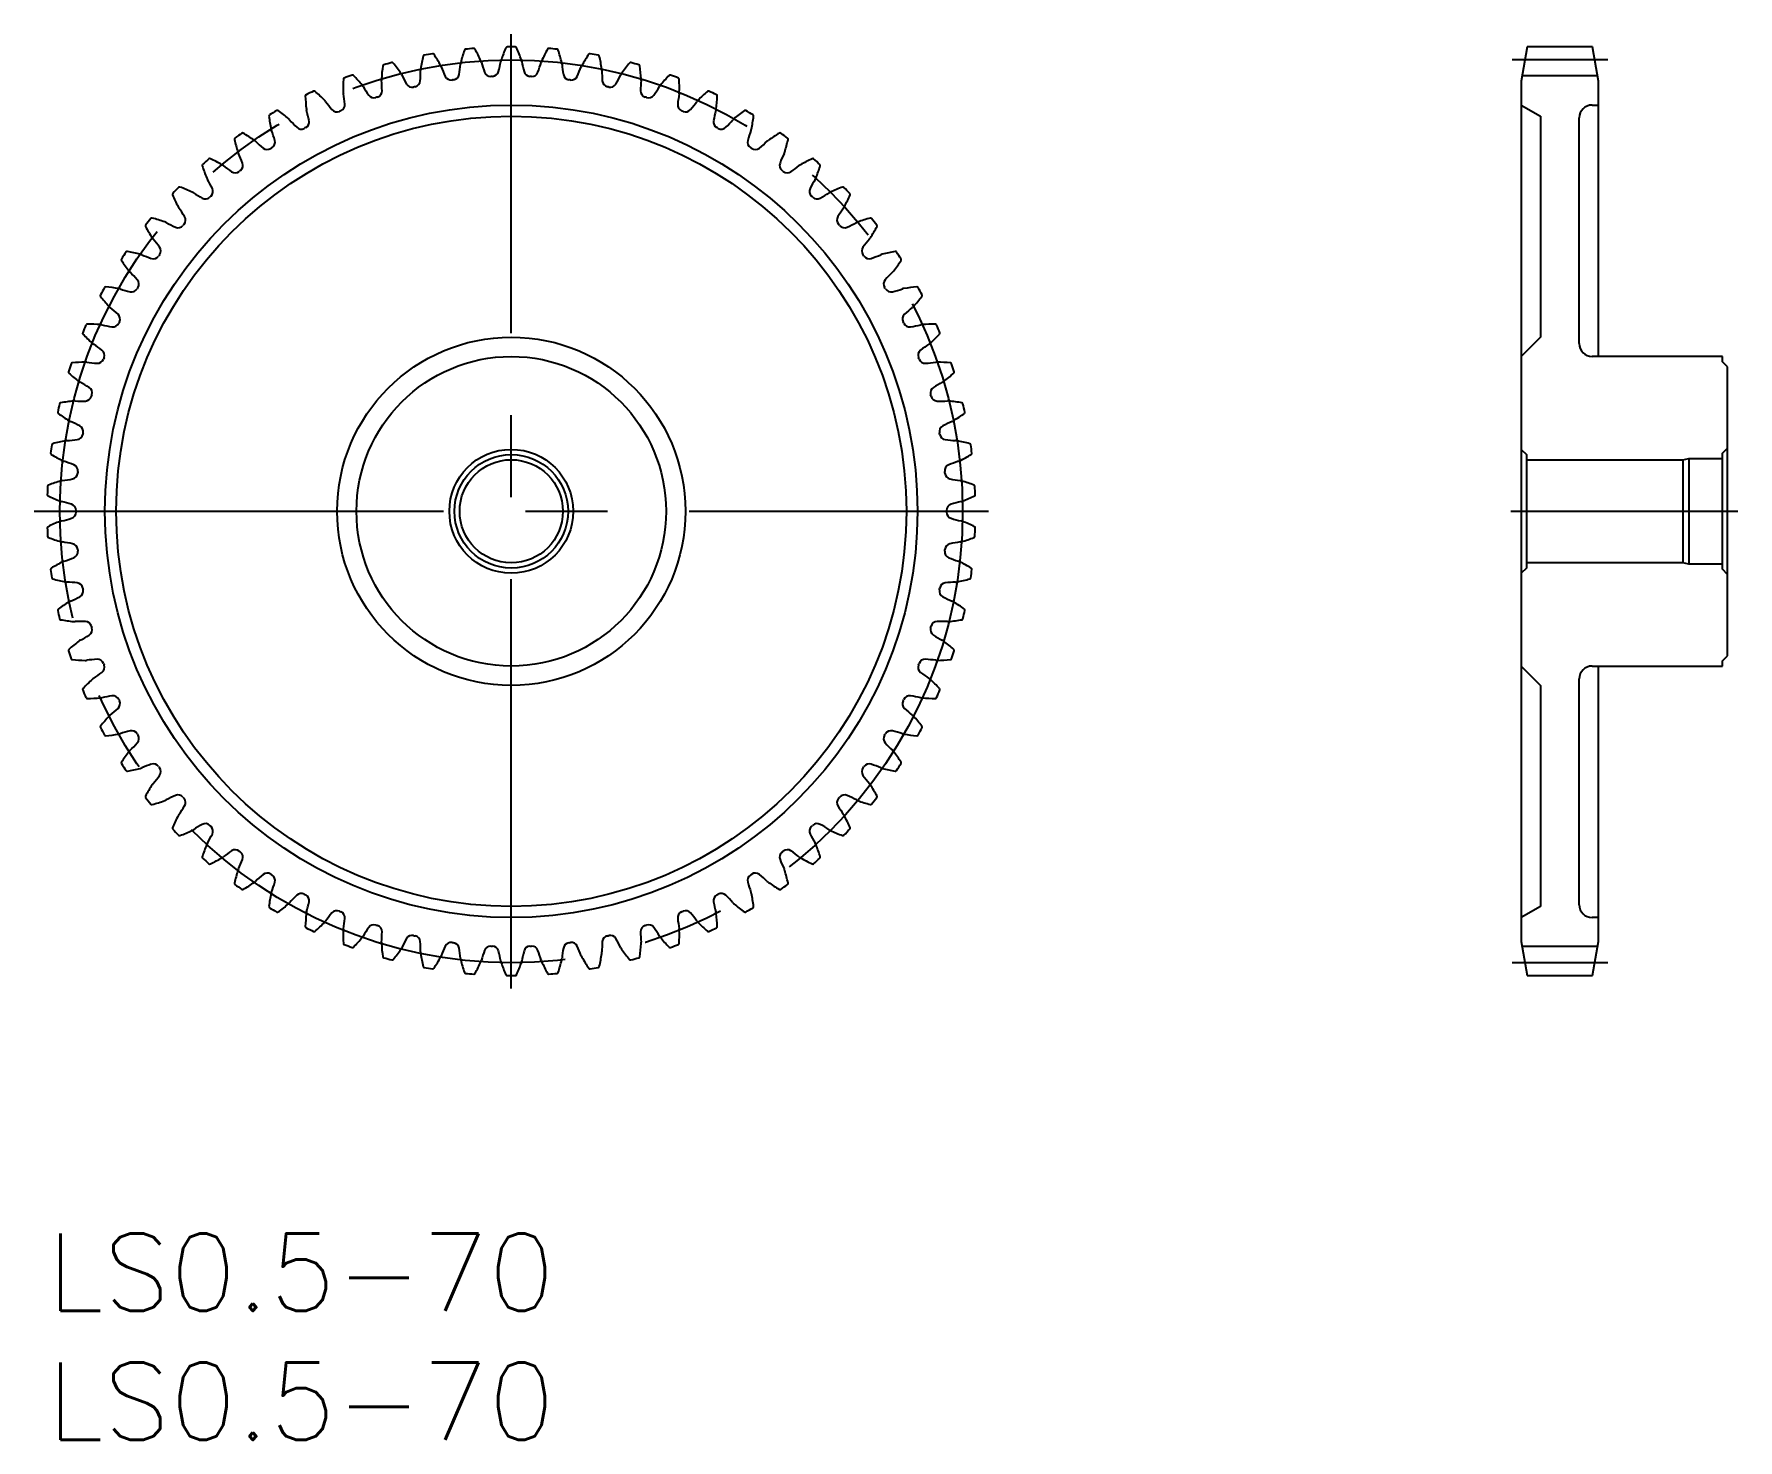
# Model space of a CAD drawing. Extents: x -0.5 to 65.5, y -8 to 46.5.
import ezdxf

# ---------------------------------------------------------------- set-up
doc = ezdxf.new("R2010")
doc.units = 0
doc.header["$LTSCALE"] = 0.5
doc.linetypes.add('CENTER', pattern=[50.8, 31.75, -6.35, 6.35, -6.35])
for name, color, linetype in [('MSM_CENTER', 1, 'CENTER'), ('MSM_CONTINUOUS', 7, 'CONTINUOUS'), ('MSM_PART_NUMBER', 7, 'CONTINUOUS')]:
    doc.layers.add(name, color=color, linetype=linetype)
doc.styles.get("Standard").update_dxf_attribs({"font": 'txt.shx', "height": 3, "bigfont": 'bigfont.shx'})

# ---------------------------------------------------------------- blocks, each defined once
blk = doc.blocks.new('*U18')
at = {"layer": 'MSM_PART_NUMBER'}
blk.add_text('LS0.5-70', height=3, dxfattribs=at).set_placement((0, -3))
blk = doc.blocks.new('*U19')
at = {"layer": 'MSM_PART_NUMBER'}
blk.add_text('LS0.5-70', height=3, dxfattribs=at).set_placement((0, -8))

msp = doc.modelspace()

# ---------------------------------------------------------------- linework, layer by layer
at = {"layer": 'MSM_CENTER'}
for p, q in [((17.988, 9.5), (17.988, 46.5)), ((60.498, 45.5), (56.789, 45.5)), ((-0.512, 28), (36.488, 28)), ((56.744, 28), (65.544, 28)), ((60.498, 10.5), (56.789, 10.5))]:
    msp.add_line(p, q, dxfattribs=at)
msp.add_circle((17.988, 28), 17.5, dxfattribs=at)
at = {"layer": 'MSM_CONTINUOUS'}
for p, q in [((57.377, 46), (57.144, 44.675)), ((59.91, 46), (57.377, 46)), ((60.144, 44.675), (59.91, 46)), ((57.144, 44.675), (57.144, 11.325)), ((60.109, 44.875), (57.179, 44.875)), ((60.144, 34), (60.144, 44.675)), ((57.144, 43.75), (57.894, 43.317)), ((59.894, 43.75), (60.144, 43.75)), ((57.894, 43.317), (57.894, 34.75)), ((59.394, 34.5), (59.394, 43.25)), ((57.894, 34.75), (57.144, 34)), ((64.944, 34), (59.894, 34)), ((64.944, 33.8), (64.944, 34)), ((65.144, 33.6), (64.944, 33.8)), ((65.144, 22.4), (65.144, 33.6)), ((57.144, 30.4), (57.344, 30.2)), ((64.944, 30.25), (65.144, 30.45)), ((57.344, 30.2), (57.344, 25.8)), ((57.344, 30), (63.414, 30)), ((63.414, 30), (63.644, 30.05)), ((63.414, 30), (63.414, 26)), ((63.644, 30.05), (63.644, 25.95)), ((63.644, 30.05), (64.944, 30.05)), ((64.944, 25.75), (64.944, 30.25)), ((57.344, 25.8), (57.144, 25.6)), ((63.414, 26), (57.344, 26)), ((63.644, 25.95), (63.414, 26)), ((64.944, 25.95), (63.644, 25.95)), ((65.144, 25.55), (64.944, 25.75)), ((57.144, 22), (57.894, 21.25)), ((59.894, 22), (64.944, 22)), ((60.144, 11.325), (60.144, 22)), ((64.944, 22.2), (65.144, 22.4)), ((64.944, 22), (64.944, 22.2)), ((57.894, 21.25), (57.894, 12.683)), ((59.394, 12.75), (59.394, 21.5)), ((57.894, 12.683), (57.144, 12.25)), ((60.144, 12.25), (59.894, 12.25)), ((57.144, 11.325), (57.377, 10)), ((59.91, 10), (60.144, 11.325)), ((60.109, 11.125), (57.179, 11.125)), ((57.377, 10), (59.91, 10))]:
    msp.add_line(p, q, dxfattribs=at)
for radius in [15.75, 15.317, 6.75, 6, 2.4, 2.2, 2]:
    msp.add_circle((17.988, 28), radius, dxfattribs=at)
for centre, radius, start, end in [((20.249, 44.289), 5.833, 166.57827, 171.57143), ((14.623, 45.632), 0.05, 100.80599, 166.57827), ((17.988, 28), 18, 99.76536, 100.80607), ((14.944, 45.69), 0.05, 33.9932, 99.76536), ((10.149, 42.456), 5.833, 29, 33.99316), ((21.7, 44.021), 5.833, 161.43542, 166.42857), ((16.217, 45.862), 0.05, 95.66313, 161.43551), ((17.988, 28), 18, 94.6225, 95.66322), ((16.542, 45.892), 0.05, 28.85035, 94.6225), ((11.476, 43.101), 5.833, 23.85714, 28.8503), ((23.121, 43.624), 5.833, 156.29256, 161.28571), ((17.825, 45.949), 0.05, 90.52034, 156.29256), ((17.988, 28), 18, 89.47964, 90.52036), ((18.152, 45.949), 0.05, 23.70746, 89.47964), ((12.856, 43.624), 5.833, 18.71429, 23.70744), ((24.501, 43.101), 5.833, 151.1497, 156.14286), ((19.435, 45.892), 0.05, 85.37748, 151.1497), ((17.988, 28), 18, 84.33678, 85.3775), ((19.76, 45.862), 0.05, 18.5646, 84.33678), ((14.277, 44.021), 5.833, 13.57143, 18.56458), ((25.828, 42.456), 5.833, 146.00684, 151), ((21.033, 45.69), 0.05, 80.23466, 146.00684), ((17.988, 28), 18, 79.19393, 80.23464), ((21.354, 45.632), 0.05, 13.42174, 79.19393), ((15.728, 44.289), 5.833, 8.42857, 13.42173), ((18.779, 44.426), 5.833, 171.72113, 176.71428), ((13.056, 45.259), 0.05, 105.94885, 171.72113), ((17.988, 28), 18, 104.90821, 105.94893), ((13.37, 45.346), 0.05, 39.13606, 104.9086), ((8.885, 41.696), 5.833, 34.14286, 39.13601), ((13.369, 44.737), 0.415, 25.77216, 34.14287), ((9.089, 45.091), 5.385, 355.66132, 359.92341), ((14.888, 45.084), 0.415, 171.57142, 179.94213), ((14.888, 45.084), 0.415, 20.6293, 29.00001), ((20.315, 47.128), 5.385, 200.64801, 204.91011), ((15.721, 44.974), 0.25, 277.60734, 350.51844), ((10.657, 45.82), 5.385, 350.51846, 354.78056), ((16.432, 45.293), 0.415, 166.42856, 174.79927), ((16.432, 45.293), 0.415, 15.48645, 23.85715), ((22.02, 46.843), 5.385, 195.50516, 199.76725), ((17.188, 45.106), 0.25, 199.76723, 272.67837), ((17.252, 45.109), 0.25, 272.46449, 345.37562), ((12.284, 46.406), 5.385, 345.37561, 349.6377), ((17.988, 45.363), 0.415, 161.28571, 169.65641), ((17.988, 45.363), 0.415, 10.34359, 18.71431), ((23.693, 46.406), 5.385, 190.3623, 194.62439), ((18.725, 45.109), 0.25, 194.62437, 267.53551), ((18.789, 45.106), 0.25, 267.32163, 340.23274), ((13.957, 46.843), 5.385, 340.23275, 344.49484), ((19.545, 45.293), 0.415, 156.14285, 164.51355), ((19.545, 45.293), 0.415, 5.20073, 13.57143), ((25.32, 45.82), 5.385, 185.21944, 189.48154), ((20.256, 44.974), 0.25, 189.48151, 262.39266), ((15.662, 47.128), 5.385, 335.08989, 339.35199), ((21.089, 45.084), 0.415, 151, 159.3707), ((21.089, 45.084), 0.415, 0.05787, 8.42859), ((26.888, 45.091), 5.385, 180.07659, 184.33868), ((22.608, 44.737), 0.415, 145.85714, 154.22784), ((27.092, 41.696), 5.833, 140.86399, 145.85714), ((22.607, 45.346), 0.05, 75.09177, 140.86399), ((17.988, 28), 18, 74.05107, 75.09179), ((22.921, 45.259), 0.05, 8.27889, 74.05107), ((17.198, 44.426), 5.833, 3.28572, 8.27887), ((17.988, 28), 18, 115.19393, 116.23464), ((10.347, 44.242), 0.05, 49.42177, 115.19431), ((6.586, 39.85), 5.833, 44.42857, 49.42173), ((17.304, 44.431), 5.833, 176.86399, 181.85714), ((11.529, 44.747), 0.05, 111.09171, 176.86399), ((17.988, 28), 18, 110.05107, 111.09179), ((11.834, 44.862), 0.05, 44.27892, 110.05107), ((7.694, 40.824), 5.833, 39.28572, 44.27887), ((11.888, 44.255), 0.415, 30.91502, 39.28573), ((16.862, 47.236), 5.385, 210.93373, 215.19582), ((12.727, 44.297), 0.25, 287.89306, 0.80415), ((13.369, 44.737), 0.415, 176.71427, 185.08498), ((7.593, 44.225), 5.385, 0.80418, 5.06627), ((18.591, 47.26), 5.385, 205.79087, 210.05296), ((14.147, 44.688), 0.25, 210.05294, 282.96409), ((17.988, 28), 16.875, 102.7502, 102.96409), ((14.209, 44.703), 0.25, 282.7502, 355.66129), ((15.658, 44.966), 0.25, 204.91008, 277.82123), ((17.988, 28), 16.875, 97.60734, 97.82123), ((17.988, 28), 16.875, 92.46449, 92.67837), ((17.988, 28), 16.875, 87.32163, 87.53551), ((17.988, 28), 16.875, 82.17877, 82.39266), ((20.319, 44.966), 0.25, 262.17877, 335.0899), ((21.768, 44.703), 0.25, 184.33868, 257.2498), ((17.988, 28), 16.875, 77.03591, 77.2498), ((21.83, 44.688), 0.25, 257.03591, 329.94702), ((17.386, 47.26), 5.385, 329.94703, 334.20913), ((28.384, 44.225), 5.385, 174.93373, 179.19582), ((23.25, 44.297), 0.25, 179.19585, 252.10694), ((22.608, 44.737), 0.415, 354.91502, 3.28573), ((19.115, 47.236), 5.385, 324.80418, 329.06627), ((24.089, 44.255), 0.415, 140.71429, 149.08498), ((28.283, 40.824), 5.833, 135.72113, 140.71429), ((24.143, 44.862), 0.05, 69.9489, 135.72113), ((17.988, 28), 18, 68.90821, 69.94893), ((24.448, 44.747), 0.05, 3.13603, 68.90783), ((18.673, 44.431), 5.833, 358.14286, 3.13601), ((29.391, 39.85), 5.833, 130.57827, 135.57143), ((25.63, 44.242), 0.05, 64.80604, 130.57827), ((17.988, 28), 18, 63.76535, 64.80607), ((10.054, 44.101), 0.05, 116.23457, 182.00684), ((15.834, 44.304), 5.833, 182.00684, 187), ((10.455, 43.643), 0.415, 36.05787, 44.42858), ((15.142, 47.058), 5.385, 216.07659, 220.33868), ((11.287, 43.759), 0.25, 293.03591, 5.94706), ((11.888, 44.255), 0.415, 181.85713, 190.22784), ((6.18, 43.227), 5.385, 5.94704, 10.20913), ((12.666, 44.277), 0.25, 215.1958, 288.10694), ((17.988, 28), 16.875, 107.89306, 108.10694), ((17.988, 28), 16.875, 71.89306, 72.10694), ((23.311, 44.277), 0.25, 251.89306, 324.80416), ((24.69, 43.759), 0.25, 174.05297, 246.96409), ((29.797, 43.227), 5.385, 169.79087, 174.05297), ((24.089, 44.255), 0.415, 349.77216, 358.14288), ((20.835, 47.058), 5.385, 319.66132, 323.92341), ((25.522, 43.643), 0.415, 135.57143, 143.94213), ((20.143, 44.304), 5.833, 353, 357.99316), ((25.923, 44.101), 0.05, 357.99317, 63.76497), ((59.894, 43.25), 0.5, 90, 180), ((8.642, 43.325), 0.05, 121.37742, 187.1497), ((14.381, 44.045), 5.833, 187.1497, 192.14286), ((17.988, 28), 18, 120.33678, 121.3775), ((8.922, 43.492), 0.05, 54.56463, 120.33678), ((5.569, 38.78), 5.833, 49.57143, 54.56458), ((9.083, 42.905), 0.415, 41.20073, 49.57144), ((13.445, 46.726), 5.385, 221.21944, 225.48154), ((9.902, 43.095), 0.25, 298.17877, 11.08992), ((10.455, 43.643), 0.415, 186.99999, 195.3707), ((4.863, 42.108), 5.385, 11.08989, 15.35199), ((11.229, 43.734), 0.25, 220.33866, 293.2498), ((17.988, 28), 16.875, 113.03591, 113.2498), ((17.988, 28), 16.875, 66.7502, 66.96409), ((24.748, 43.734), 0.25, 246.7502, 319.6613), ((26.075, 43.095), 0.25, 168.91011, 241.82123), ((31.114, 42.108), 5.385, 164.64801, 168.91011), ((25.522, 43.643), 0.415, 344.6293, 353), ((22.532, 46.726), 5.385, 314.51846, 318.78056), ((26.894, 42.905), 0.415, 130.42857, 138.79927), ((30.408, 38.78), 5.833, 125.43542, 130.42857), ((27.055, 43.492), 0.05, 59.66318, 125.43542), ((17.988, 28), 18, 58.6225, 59.66322), ((21.596, 44.045), 5.833, 347.85714, 352.8503), ((27.335, 43.325), 0.05, 352.85032, 58.62211), ((7.306, 42.425), 0.05, 126.52028, 192.29256), ((12.957, 43.657), 5.833, 192.29256, 197.28571), ((17.988, 28), 18, 125.47964, 126.52036), ((7.57, 42.617), 0.05, 59.70749, 125.47964), ((4.653, 37.623), 5.833, 54.71429, 59.70744), ((7.783, 42.047), 0.415, 46.34359, 54.7143), ((11.785, 46.244), 5.385, 226.3623, 230.62439), ((9.083, 42.905), 0.415, 192.14285, 200.51355), ((3.651, 40.874), 5.385, 16.23275, 20.49484), ((8.581, 42.31), 0.25, 303.32163, 16.23277), ((9.845, 43.065), 0.25, 225.48154, 298.39266), ((17.988, 28), 16.875, 118.17877, 118.39266), ((17.988, 28), 16.875, 61.60734, 61.82123), ((26.132, 43.065), 0.25, 241.60734, 314.51845), ((27.396, 42.31), 0.25, 163.76727, 236.67837), ((32.326, 40.874), 5.385, 159.50516, 163.76725), ((26.894, 42.905), 0.415, 339.48645, 347.85716), ((24.192, 46.244), 5.385, 309.37561, 313.6377), ((28.194, 42.047), 0.415, 125.28571, 133.65641), ((31.324, 37.623), 5.833, 120.29256, 125.28571), ((28.407, 42.617), 0.05, 54.52032, 120.29256), ((17.988, 28), 18, 53.47964, 54.52036), ((23.02, 43.657), 5.833, 342.71429, 347.70744), ((28.671, 42.425), 0.05, 347.70746, 53.47925), ((17.988, 28), 18, 130.6225, 131.66322), ((6.302, 41.624), 0.05, 64.85035, 130.6225), ((3.844, 36.389), 5.833, 59.85714, 64.8503), ((7.783, 42.047), 0.415, 197.2857, 205.65641), ((2.555, 39.537), 5.385, 21.3756, 25.6377), ((8.528, 42.274), 0.25, 230.62437, 303.53551), ((17.988, 28), 16.875, 123.32163, 123.53551), ((17.988, 28), 16.875, 56.46449, 56.67837), ((27.449, 42.274), 0.25, 236.46449, 309.37559), ((33.422, 39.537), 5.385, 154.3623, 158.62439), ((28.194, 42.047), 0.415, 334.34359, 342.71431), ((32.133, 36.389), 5.833, 115.1497, 120.14286), ((29.675, 41.624), 0.05, 49.37746, 115.1497), ((17.988, 28), 18, 48.33678, 49.3775), ((6.056, 41.41), 0.05, 131.66314, 197.43542), ((11.574, 43.143), 5.833, 197.43542, 202.42857), ((6.565, 41.075), 0.415, 51.48645, 59.85715), ((10.175, 45.614), 5.385, 231.50516, 235.76725), ((7.286, 41.369), 0.25, 235.76723, 308.67837), ((17.988, 28), 16.875, 128.46449, 128.67837), ((7.336, 41.409), 0.25, 308.46449, 21.37558), ((28.641, 41.409), 0.25, 158.62439, 231.53551), ((17.988, 28), 16.875, 51.32163, 51.53551), ((28.691, 41.369), 0.25, 231.32163, 304.23273), ((25.802, 45.614), 5.385, 304.23275, 308.49484), ((29.412, 41.075), 0.415, 120.14286, 128.51355), ((24.403, 43.143), 5.833, 337.57143, 342.56458), ((29.921, 41.41), 0.05, 342.56461, 48.3364), ((4.902, 40.286), 0.05, 136.806, 202.57827), ((17.988, 28), 18, 135.76536, 136.80607), ((5.128, 40.522), 0.05, 69.9932, 135.76536), ((3.149, 35.088), 5.833, 65, 69.99316), ((5.439, 39.999), 0.415, 56.6293, 65.00001), ((8.627, 44.843), 5.385, 236.64801, 240.91011), ((6.565, 41.075), 0.415, 202.42856, 210.79927), ((1.583, 38.107), 5.385, 26.51846, 30.78056), ((6.177, 40.4), 0.25, 313.60734, 26.51844), ((29.8, 40.4), 0.25, 153.48154, 226.39266), ((34.394, 38.107), 5.385, 149.21944, 153.48154), ((29.412, 41.075), 0.415, 329.20073, 337.57145), ((27.35, 44.843), 5.385, 299.08989, 303.35199), ((30.538, 39.999), 0.415, 115, 123.3707), ((32.828, 35.088), 5.833, 110.00684, 115), ((30.849, 40.522), 0.05, 44.2346, 110.00684), ((17.988, 28), 18, 43.19393, 44.23464), ((31.075, 40.286), 0.05, 337.42175, 43.19354), ((10.242, 42.507), 5.833, 202.57827, 207.57143), ((5.439, 39.999), 0.415, 207.57142, 215.94213), ((0.743, 36.596), 5.385, 31.66132, 35.92341), ((6.131, 40.356), 0.25, 240.91008, 313.82123), ((17.988, 28), 16.875, 133.60734, 133.82123), ((17.988, 28), 16.875, 46.17877, 46.39266), ((29.846, 40.356), 0.25, 226.17877, 299.08988), ((35.234, 36.596), 5.385, 144.07659, 148.33868), ((30.538, 39.999), 0.415, 324.05787, 332.42858), ((25.735, 42.507), 5.833, 332.42857, 337.42173), ((3.854, 39.064), 0.05, 141.94886, 207.72113), ((8.973, 41.754), 5.833, 207.72113, 212.71428), ((17.988, 28), 18, 140.90821, 141.94893), ((4.057, 39.319), 0.05, 75.13605, 140.9086), ((2.573, 33.729), 5.833, 70.14286, 75.13601), ((4.414, 38.825), 0.415, 61.77216, 70.14287), ((7.155, 43.936), 5.385, 241.79087, 246.05296), ((5.071, 39.243), 0.25, 246.05294, 318.96409), ((17.988, 28), 16.875, 138.7502, 138.96409), ((5.113, 39.291), 0.25, 318.7502, 31.6613), ((30.864, 39.291), 0.25, 148.33866, 221.2498), ((17.988, 28), 16.875, 41.03591, 41.2498), ((30.906, 39.243), 0.25, 221.03591, 293.94702), ((28.822, 43.936), 5.385, 293.94703, 298.20913), ((31.563, 38.825), 0.415, 109.85714, 118.22784), ((33.404, 33.729), 5.833, 104.86399, 109.85714), ((31.92, 39.319), 0.05, 39.09175, 104.86399), ((27.004, 41.754), 5.833, 327.28572, 332.27887), ((17.988, 28), 18, 38.05107, 39.09179), ((32.123, 39.064), 0.05, 332.27889, 38.05068), ((4.414, 38.825), 0.415, 212.71428, 221.08498), ((0.042, 35.016), 5.385, 36.80418, 41.06627), ((35.935, 35.016), 5.385, 138.93373, 143.19582), ((31.563, 38.825), 0.415, 318.91502, 327.28573), ((2.919, 37.752), 0.05, 147.09171, 212.86399), ((17.988, 28), 18, 146.05107, 147.09179), ((7.776, 40.89), 5.833, 212.86399, 217.85714), ((3.098, 38.024), 0.05, 80.27891, 146.05146), ((2.122, 32.324), 5.833, 75.28572, 80.27887), ((3.498, 37.565), 0.415, 66.91502, 75.28573), ((5.77, 42.901), 5.385, 246.93373, 251.19582), ((4.115, 38.04), 0.25, 251.1958, 324.10694), ((17.988, 28), 16.875, 143.89306, 144.10694), ((4.153, 38.092), 0.25, 323.89306, 36.80415), ((31.824, 38.092), 0.25, 143.19582, 216.10694), ((17.988, 28), 16.875, 35.89306, 36.10694), ((31.862, 38.04), 0.25, 215.89306, 288.80416), ((30.207, 42.901), 5.385, 288.80418, 293.06627), ((32.479, 37.565), 0.415, 104.71429, 113.08498), ((33.855, 32.324), 5.833, 99.72113, 104.71429), ((28.201, 40.89), 5.833, 322.14286, 327.13601), ((32.879, 38.024), 0.05, 33.94888, 99.72113), ((17.988, 28), 18, 32.90821, 33.94893), ((33.058, 37.752), 0.05, 327.13603, 32.90783), ((3.498, 37.565), 0.415, 217.85713, 226.22784), ((-0.515, 33.379), 5.385, 41.94703, 46.20913), ((36.492, 33.379), 5.385, 133.79087, 138.05297), ((32.479, 37.565), 0.415, 313.77216, 322.14288), ((2.105, 36.362), 0.05, 152.23457, 218.00684), ((17.988, 28), 18, 151.19393, 152.23464), ((6.662, 39.923), 5.833, 218.00684, 223), ((2.26, 36.649), 0.05, 85.42177, 151.19431), ((1.798, 30.884), 5.833, 80.42857, 85.42173), ((2.699, 36.228), 0.415, 72.05787, 80.42858), ((4.484, 41.745), 5.385, 252.07659, 256.33868), ((3.271, 36.756), 0.25, 256.33866, 329.2498), ((17.988, 28), 16.875, 149.03591, 149.2498), ((3.304, 36.811), 0.25, 329.03591, 41.94701), ((32.673, 36.811), 0.25, 138.05297, 210.96409), ((17.988, 28), 16.875, 30.7502, 30.96409), ((32.706, 36.756), 0.25, 210.7502, 283.6613), ((31.493, 41.745), 5.385, 283.66132, 287.92341), ((33.278, 36.228), 0.415, 99.57143, 107.94213), ((34.179, 30.884), 5.833, 94.57827, 99.57143), ((29.315, 39.923), 5.833, 317, 321.99316), ((33.717, 36.649), 0.05, 28.80603, 94.57827), ((17.988, 28), 18, 27.76536, 28.80607), ((33.872, 36.362), 0.05, 321.99317, 27.76536), ((2.699, 36.228), 0.415, 222.99999, 231.3707), ((-0.923, 31.698), 5.385, 47.08989, 51.35199), ((36.9, 31.698), 5.385, 128.64801, 132.91011), ((33.278, 36.228), 0.415, 308.6293, 317.00001), ((17.988, 28), 18, 156.33678, 157.3775), ((1.548, 35.204), 0.05, 90.56462, 156.33717), ((1.605, 29.421), 5.833, 85.57143, 90.56458), ((2.023, 34.824), 0.415, 77.20073, 85.57144), ((3.306, 40.479), 5.385, 257.21944, 261.48154), ((2.546, 35.401), 0.25, 261.48151, 334.39266), ((2.573, 35.459), 0.25, 334.17877, 47.08987), ((17.988, 28), 16.875, 154.17877, 154.39266), ((33.404, 35.459), 0.25, 132.91011, 205.82123), ((17.988, 28), 16.875, 25.60734, 25.82123), ((33.431, 35.401), 0.25, 205.60734, 278.51845), ((32.671, 40.479), 5.385, 278.51846, 282.78056), ((33.954, 34.824), 0.415, 94.42857, 102.79927), ((34.372, 29.421), 5.833, 89.43542, 94.42857), ((34.429, 35.204), 0.05, 23.66317, 89.43542), ((17.988, 28), 18, 22.6225, 23.66322), ((1.42, 34.905), 0.05, 157.37743, 223.1497), ((5.639, 38.86), 5.833, 223.1497, 228.14286), ((2.023, 34.824), 0.415, 228.14285, 236.51355), ((-1.178, 29.988), 5.385, 52.23275, 56.49484), ((37.155, 29.988), 5.385, 123.50516, 127.76725), ((33.954, 34.824), 0.415, 303.48645, 311.85716), ((30.338, 38.86), 5.833, 311.85714, 316.8503), ((34.557, 34.905), 0.05, 316.85032, 22.6225), ((59.894, 34.5), 0.5, 180, 270), ((17.988, 28), 18, 161.47964, 162.52036), ((0.968, 33.702), 0.05, 95.70748, 161.48003), ((1.543, 27.947), 5.833, 90.71429, 95.70744), ((1.476, 33.365), 0.415, 82.34359, 90.7143), ((2.247, 39.113), 5.385, 262.3623, 266.62439), ((1.944, 33.987), 0.25, 266.62437, 339.53551), ((1.967, 34.047), 0.25, 339.32163, 52.23273), ((17.988, 28), 16.875, 159.32163, 159.53551), ((34.01, 34.047), 0.25, 127.76723, 200.67837), ((17.988, 28), 16.875, 20.46449, 20.67837), ((34.033, 33.987), 0.25, 200.46449, 273.37562), ((33.73, 39.113), 5.385, 273.37561, 277.6377), ((34.501, 33.365), 0.415, 89.28571, 97.65641), ((34.434, 27.947), 5.833, 84.29256, 89.28571), ((35.009, 33.702), 0.05, 18.52031, 84.29256), ((17.988, 28), 18, 17.47964, 18.52036), ((0.867, 33.392), 0.05, 162.52028, 228.29256), ((4.715, 37.709), 5.833, 228.29256, 233.28571), ((1.476, 33.365), 0.415, 233.28571, 241.65641), ((34.501, 33.365), 0.415, 298.34359, 306.7143), ((31.262, 37.709), 5.833, 306.71429, 311.70744), ((35.11, 33.392), 0.05, 311.70746, 17.47964), ((-1.279, 28.262), 5.385, 57.3756, 61.6377), ((1.472, 32.525), 0.25, 271.76723, 344.67837), ((1.489, 32.587), 0.25, 344.46449, 57.37558), ((17.988, 28), 16.875, 164.46449, 164.67837), ((34.488, 32.587), 0.25, 122.62437, 195.53551), ((17.988, 28), 16.875, 15.32163, 15.53551), ((34.505, 32.525), 0.25, 195.32163, 268.23273), ((37.256, 28.262), 5.385, 118.3623, 122.62439), ((0.453, 31.835), 0.05, 167.66314, 233.43542), ((17.988, 28), 18, 166.6225, 167.66322), ((3.898, 36.48), 5.833, 233.43542, 238.42857), ((0.526, 32.153), 0.05, 100.85034, 166.62211), ((1.614, 26.473), 5.833, 95.85714, 100.8503), ((1.061, 31.864), 0.415, 87.48645, 95.85715), ((1.314, 37.657), 5.385, 267.50516, 271.76725), ((34.663, 37.657), 5.385, 268.23275, 272.49484), ((34.916, 31.864), 0.415, 84.14286, 92.51355), ((34.363, 26.473), 5.833, 79.1497, 84.14286), ((32.079, 36.48), 5.833, 301.57143, 306.56458), ((35.451, 32.153), 0.05, 13.37746, 79.1497), ((17.988, 28), 18, 12.33678, 13.3775), ((35.524, 31.835), 0.05, 306.5646, 12.33678), ((1.061, 31.864), 0.415, 238.42856, 246.79927), ((-1.225, 26.534), 5.385, 62.51846, 66.78056), ((1.144, 31.089), 0.25, 349.60734, 62.51844), ((34.833, 31.089), 0.25, 117.48151, 190.39266), ((37.202, 26.534), 5.385, 113.21944, 117.48154), ((34.916, 31.864), 0.415, 293.20073, 301.57144), ((17.988, 28), 18, 171.76536, 172.80607), ((0.224, 30.571), 0.05, 105.99319, 171.76574), ((1.817, 25.011), 5.833, 101, 105.99316), ((0.783, 30.331), 0.415, 92.6293, 101.00001), ((0.515, 36.124), 5.385, 272.64801, 276.91011), ((1.133, 31.026), 0.25, 276.91008, 349.82123), ((17.988, 28), 16.875, 169.60734, 169.82123), ((17.988, 28), 16.875, 10.17877, 10.39266), ((34.844, 31.026), 0.25, 190.17877, 263.08991), ((35.462, 36.124), 5.385, 263.08989, 267.35199), ((35.194, 30.331), 0.415, 79, 87.3707), ((34.16, 25.011), 5.833, 74.00684, 79), ((35.753, 30.571), 0.05, 8.2346, 74.00684), ((17.988, 28), 18, 7.19393, 8.23464), ((0.18, 30.248), 0.05, 172.806, 238.57827), ((3.195, 35.183), 5.833, 238.57827, 243.57143), ((0.783, 30.331), 0.415, 243.57143, 251.94213), ((-1.016, 24.818), 5.385, 67.66132, 71.92341), ((0.935, 29.567), 0.25, 354.7502, 67.6613), ((35.042, 29.567), 0.25, 112.33868, 185.2498), ((36.993, 24.818), 5.385, 108.07659, 112.33868), ((35.194, 30.331), 0.415, 288.05787, 296.42859), ((32.782, 35.183), 5.833, 296.42857, 301.42173), ((35.797, 30.248), 0.05, 301.42175, 7.19393), ((2.15, 23.574), 5.833, 106.14286, 111.13601), ((0.643, 28.779), 0.415, 97.77216, 106.14287), ((-0.143, 34.525), 5.385, 277.79087, 282.05296), ((0.93, 29.503), 0.25, 282.05294, 354.96409), ((17.988, 28), 16.875, 174.7502, 174.96409), ((17.988, 28), 16.875, 5.03591, 5.2498), ((35.047, 29.503), 0.25, 185.03591, 257.94705), ((36.12, 34.525), 5.385, 257.94704, 262.20913), ((35.334, 28.779), 0.415, 73.85714, 82.22784), ((33.827, 23.574), 5.833, 68.86399, 73.85714), ((17.988, 28), 18, 176.90821, 177.94893), ((0.05, 28.642), 0.05, 177.94886, 243.72113), ((0.065, 28.968), 0.05, 111.13605, 176.9086), ((2.611, 33.828), 5.833, 243.72113, 248.71429), ((33.366, 33.828), 5.833, 291.28572, 296.27887), ((35.912, 28.968), 0.05, 3.09174, 68.86408), ((35.927, 28.642), 0.05, 296.27889, 2.05107), ((17.988, 28), 18, 2.05107, 3.09179), ((0.643, 28.779), 0.415, 248.71429, 257.08498), ((-0.654, 23.127), 5.385, 72.80418, 77.06627), ((0.864, 28.032), 0.25, 359.89313, 72.8042), ((0.864, 27.968), 0.25, 287.1958, 0.10694), ((17.988, 28), 16.875, 179.89306, 180.10694), ((35.113, 28.032), 0.25, 107.1958, 180.10694), ((17.988, 28), 16.875, 359.89306, 0.10694), ((35.113, 27.968), 0.25, 179.89306, 252.8042), ((36.631, 23.127), 5.385, 102.93373, 107.19582), ((35.334, 28.779), 0.415, 282.91502, 291.28573), ((0.05, 27.358), 0.05, 116.27891, 182.05146), ((17.988, 28), 18, 182.05107, 183.09179), ((2.611, 22.172), 5.833, 111.28572, 116.27887), ((0.643, 27.221), 0.415, 102.91502, 111.28573), ((-0.654, 32.873), 5.385, 282.93373, 287.19582), ((36.631, 32.873), 5.385, 252.80418, 257.06627), ((35.334, 27.221), 0.415, 68.71429, 77.08498), ((33.366, 22.172), 5.833, 63.72113, 68.71429), ((35.927, 27.358), 0.05, 357.94888, 63.72123), ((17.988, 28), 18, 356.90821, 357.94893), ((0.065, 27.032), 0.05, 183.09172, 248.86399), ((2.15, 32.426), 5.833, 248.86399, 253.85714), ((0.643, 27.221), 0.415, 253.85714, 262.22784), ((-0.143, 21.475), 5.385, 77.94703, 82.20913), ((0.93, 26.497), 0.25, 5.03599, 77.94701), ((0.935, 26.433), 0.25, 292.33866, 5.2498), ((17.988, 28), 16.875, 185.03591, 185.2498), ((35.042, 26.433), 0.25, 174.7502, 247.66134), ((17.988, 28), 16.875, 354.7502, 354.96409), ((35.047, 26.497), 0.25, 102.05299, 174.96409), ((36.12, 21.475), 5.385, 97.79087, 102.05297), ((35.334, 27.221), 0.415, 277.77216, 286.14287), ((33.827, 32.426), 5.833, 286.14286, 291.13601), ((35.912, 27.032), 0.05, 291.13603, 356.90821), ((0.18, 25.752), 0.05, 121.42176, 187.19393), ((3.195, 20.817), 5.833, 116.42857, 121.42173), ((0.783, 25.669), 0.415, 108.05787, 116.42859), ((-1.016, 31.182), 5.385, 288.07659, 292.33868), ((36.993, 31.182), 5.385, 247.66132, 251.92341), ((35.194, 25.669), 0.415, 63.57143, 71.94213), ((32.782, 20.817), 5.833, 58.57827, 63.57143), ((35.797, 25.752), 0.05, 352.80602, 58.57827), ((17.988, 28), 18, 187.19393, 188.23464), ((0.224, 25.429), 0.05, 188.23458, 254.00684), ((1.817, 30.989), 5.833, 254.00684, 259), ((0.783, 25.669), 0.415, 259, 267.3707), ((0.515, 19.876), 5.385, 83.08989, 87.35199), ((1.133, 24.974), 0.25, 10.17885, 83.08987), ((34.844, 24.974), 0.25, 96.91008, 169.82123), ((35.462, 19.876), 5.385, 92.64801, 96.91011), ((35.194, 25.669), 0.415, 272.6293, 281.00001), ((34.16, 30.989), 5.833, 281, 285.99316), ((35.753, 25.429), 0.05, 285.99318, 351.76536), ((17.988, 28), 18, 351.76536, 352.80607), ((3.898, 19.52), 5.833, 121.57143, 126.56458), ((1.061, 24.136), 0.415, 113.20073, 121.57144), ((-1.225, 29.466), 5.385, 293.21944, 297.48154), ((1.144, 24.911), 0.25, 297.48151, 10.39266), ((17.988, 28), 16.875, 190.17877, 190.39266), ((34.833, 24.911), 0.25, 169.60734, 242.51845), ((17.988, 28), 16.875, 349.60734, 349.82123), ((37.202, 29.466), 5.385, 242.51846, 246.78056), ((34.916, 24.136), 0.415, 58.42857, 66.79927), ((32.079, 19.52), 5.833, 53.43542, 58.42857), ((0.453, 24.165), 0.05, 126.56461, 192.33678), ((17.988, 28), 18, 192.33678, 193.3775), ((0.526, 23.847), 0.05, 193.37743, 259.1497), ((1.614, 29.527), 5.833, 259.1497, 264.14286), ((34.363, 29.527), 5.833, 275.85714, 280.8503), ((35.451, 23.847), 0.05, 280.85032, 346.62211), ((17.988, 28), 18, 346.6225, 347.66322), ((35.524, 24.165), 0.05, 347.66316, 53.43551), ((1.061, 24.136), 0.415, 264.14286, 272.51355), ((1.314, 18.343), 5.385, 88.23275, 92.49484), ((-1.279, 27.738), 5.385, 298.3623, 302.62439), ((1.472, 23.475), 0.25, 15.32163, 88.23273), ((1.489, 23.413), 0.25, 302.62437, 15.53551), ((17.988, 28), 16.875, 195.32163, 195.53551), ((34.488, 23.413), 0.25, 164.46449, 237.37562), ((17.988, 28), 16.875, 344.46449, 344.67837), ((34.505, 23.475), 0.25, 91.76723, 164.67837), ((37.256, 27.738), 5.385, 237.37561, 241.6377), ((34.663, 18.343), 5.385, 87.50516, 91.76725), ((34.916, 24.136), 0.415, 267.48645, 275.85715), ((0.867, 22.608), 0.05, 131.70747, 197.47964), ((17.988, 28), 18, 197.47964, 198.52036), ((4.715, 18.291), 5.833, 126.71429, 131.70744), ((1.476, 22.635), 0.415, 118.34359, 126.7143), ((34.501, 22.635), 0.415, 53.28571, 61.65641), ((31.262, 18.291), 5.833, 48.29256, 53.28571), ((17.988, 28), 18, 341.47964, 342.52036), ((35.11, 22.608), 0.05, 342.52031, 48.29256), ((0.968, 22.298), 0.05, 198.52029, 264.29256), ((1.543, 28.053), 5.833, 264.29256, 269.28571), ((1.476, 22.635), 0.415, 269.28571, 277.65641), ((2.247, 16.887), 5.385, 93.37561, 97.6377), ((1.944, 22.013), 0.25, 20.46456, 93.37559), ((1.967, 21.953), 0.25, 307.76723, 20.67837), ((17.988, 28), 16.875, 200.46449, 200.67837), ((34.01, 21.953), 0.25, 159.32163, 232.23273), ((17.988, 28), 16.875, 339.32163, 339.53551), ((34.033, 22.013), 0.25, 86.62437, 159.53551), ((33.73, 16.887), 5.385, 82.3623, 86.62439), ((34.501, 22.635), 0.415, 262.34359, 270.7143), ((34.434, 28.053), 5.833, 270.71429, 275.70744), ((35.009, 22.298), 0.05, 275.70746, 341.47925), ((59.894, 21.5), 0.5, 90, 180), ((5.639, 17.14), 5.833, 131.85714, 136.8503), ((2.023, 21.176), 0.415, 123.48645, 131.85716), ((-1.178, 26.012), 5.385, 303.50516, 307.76725), ((37.155, 26.012), 5.385, 232.23275, 236.49484), ((33.954, 21.176), 0.415, 48.14286, 56.51355), ((30.338, 17.14), 5.833, 43.1497, 48.14286), ((1.42, 21.095), 0.05, 136.85033, 202.6225), ((17.988, 28), 18, 202.6225, 203.66322), ((1.548, 20.796), 0.05, 203.66315, 269.43542), ((1.605, 26.579), 5.833, 269.43542, 274.42857), ((2.023, 21.176), 0.415, 274.42857, 282.79927), ((3.306, 15.521), 5.385, 98.51846, 102.78056), ((2.546, 20.599), 0.25, 25.60734, 98.51844), ((2.573, 20.541), 0.25, 312.91008, 25.82123), ((17.988, 28), 16.875, 205.60734, 205.82123), ((33.404, 20.541), 0.25, 154.17877, 227.08987), ((17.988, 28), 16.875, 334.17877, 334.39266), ((33.431, 20.599), 0.25, 81.48151, 154.39266), ((32.671, 15.521), 5.385, 77.21944, 81.48154), ((33.954, 21.176), 0.415, 257.20073, 265.57144), ((34.372, 26.579), 5.833, 265.57143, 270.56458), ((34.429, 20.796), 0.05, 270.56461, 336.3364), ((17.988, 28), 18, 336.33678, 337.3775), ((34.557, 21.095), 0.05, 337.37745, 43.1498), ((6.662, 16.077), 5.833, 137, 141.99316), ((2.699, 19.772), 0.415, 128.6293, 137.00001), ((-0.923, 24.302), 5.385, 308.64801, 312.91011), ((36.9, 24.302), 5.385, 227.08989, 231.35199), ((33.278, 19.772), 0.415, 43, 51.3707), ((29.315, 16.077), 5.833, 38.00685, 43), ((2.105, 19.638), 0.05, 141.99319, 207.76536), ((17.988, 28), 18, 207.76536, 208.80607), ((2.26, 19.351), 0.05, 208.806, 274.57827), ((1.798, 25.116), 5.833, 274.57827, 279.57143), ((2.699, 19.772), 0.415, 279.57143, 287.94213), ((4.484, 14.255), 5.385, 103.66132, 107.92341), ((3.271, 19.244), 0.25, 30.75028, 103.6613), ((17.988, 28), 16.875, 210.7502, 210.96409), ((3.304, 19.189), 0.25, 318.05297, 30.96409), ((32.673, 19.189), 0.25, 149.03591, 221.94705), ((17.988, 28), 16.875, 329.03591, 329.2498), ((32.706, 19.244), 0.25, 76.33866, 149.2498), ((31.493, 14.255), 5.385, 72.07659, 76.33868), ((33.278, 19.772), 0.415, 252.05787, 260.42858), ((34.179, 25.116), 5.833, 260.42857, 265.42173), ((33.717, 19.351), 0.05, 265.42175, 331.19393), ((17.988, 28), 18, 331.19393, 332.23464), ((33.872, 19.638), 0.05, 332.2346, 38.00694), ((7.776, 15.11), 5.833, 142.14286, 147.13601), ((3.498, 18.435), 0.415, 133.77216, 142.14287), ((-0.515, 22.621), 5.385, 313.79087, 318.05297), ((36.492, 22.621), 5.385, 221.94704, 226.20913), ((32.479, 18.435), 0.415, 37.85714, 46.22784), ((28.201, 15.11), 5.833, 32.86399, 37.85714), ((2.919, 18.248), 0.05, 147.13605, 212.90821), ((17.988, 28), 18, 212.90821, 213.94893), ((3.098, 17.976), 0.05, 213.94886, 279.72113), ((2.122, 23.676), 5.833, 279.72113, 284.71429), ((3.498, 18.435), 0.415, 284.71428, 293.08498), ((5.77, 13.099), 5.385, 108.80418, 113.06627), ((4.115, 17.96), 0.25, 35.89306, 108.80416), ((17.988, 28), 16.875, 215.89306, 216.10694), ((4.153, 17.908), 0.25, 323.1958, 36.10694), ((31.824, 17.908), 0.25, 143.89306, 216.80416), ((17.988, 28), 16.875, 323.89306, 324.10694), ((31.862, 17.96), 0.25, 71.19582, 144.10694), ((30.207, 13.099), 5.385, 66.93373, 71.19582), ((32.479, 18.435), 0.415, 246.91502, 255.28573), ((33.855, 23.676), 5.833, 255.28572, 260.27887), ((32.879, 17.976), 0.05, 260.2789, 326.05068), ((17.988, 28), 18, 326.05107, 327.09179), ((33.058, 18.248), 0.05, 327.09174, 32.86399), ((8.973, 14.246), 5.833, 147.28572, 152.27887), ((4.414, 17.175), 0.415, 138.91502, 147.28573), ((0.042, 20.984), 5.385, 318.93373, 323.19582), ((35.935, 20.984), 5.385, 216.80418, 221.06627), ((31.563, 17.175), 0.415, 32.71429, 41.08498), ((27.004, 14.246), 5.833, 27.72113, 32.71429), ((3.854, 16.936), 0.05, 152.2789, 218.05107), ((17.988, 28), 18, 218.05107, 219.09179), ((4.057, 16.681), 0.05, 219.09172, 284.86399), ((2.573, 22.271), 5.833, 284.86399, 289.85714), ((4.414, 17.175), 0.415, 289.85714, 298.22784), ((7.155, 12.064), 5.385, 113.94703, 118.20913), ((5.071, 16.757), 0.25, 41.03591, 113.94701), ((0.743, 19.404), 5.385, 324.07659, 328.33868), ((17.988, 28), 16.875, 221.03591, 221.2498), ((5.113, 16.709), 0.25, 328.33868, 41.2498), ((30.864, 16.709), 0.25, 138.7502, 211.6613), ((35.234, 19.404), 5.385, 211.66132, 215.92341), ((17.988, 28), 16.875, 318.7502, 318.96409), ((30.906, 16.757), 0.25, 66.05297, 138.96409), ((28.822, 12.064), 5.385, 61.79087, 66.05297), ((31.563, 17.175), 0.415, 241.77216, 250.14287), ((33.404, 22.271), 5.833, 250.14286, 255.13601), ((31.92, 16.681), 0.05, 255.13604, 320.90783), ((17.988, 28), 18, 320.90821, 321.94893), ((32.123, 16.936), 0.05, 321.94888, 27.72123), ((10.242, 13.493), 5.833, 152.42857, 157.42173), ((5.439, 16.001), 0.415, 144.05787, 152.42859), ((8.627, 11.157), 5.385, 119.08989, 123.35199), ((6.131, 15.644), 0.25, 46.17877, 119.08987), ((29.846, 15.644), 0.25, 60.91011, 133.82123), ((27.35, 11.157), 5.385, 56.64801, 60.91011), ((30.538, 16.001), 0.415, 27.57143, 35.94213), ((25.735, 13.493), 5.833, 22.57827, 27.57143), ((4.902, 15.714), 0.05, 157.42176, 223.19393), ((17.988, 28), 18, 223.19393, 224.23464), ((5.128, 15.478), 0.05, 224.23458, 290.00684), ((3.149, 20.912), 5.833, 290.00684, 295), ((5.439, 16.001), 0.415, 295, 303.3707), ((1.583, 17.893), 5.385, 329.21944, 333.48154), ((17.988, 28), 16.875, 226.17877, 226.39266), ((6.177, 15.6), 0.25, 333.48154, 46.39266), ((29.8, 15.6), 0.25, 133.60734, 206.51844), ((34.394, 17.893), 5.385, 206.51846, 210.78056), ((17.988, 28), 16.875, 313.60734, 313.82123), ((30.538, 16.001), 0.415, 236.6293, 245.00001), ((32.828, 20.912), 5.833, 245, 249.99316), ((30.849, 15.478), 0.05, 249.99318, 315.76497), ((17.988, 28), 18, 315.76535, 316.80607), ((31.075, 15.714), 0.05, 316.80602, 22.57827), ((6.056, 14.59), 0.05, 162.56462, 228.33678), ((11.574, 12.857), 5.833, 157.57143, 162.56458), ((17.988, 28), 18, 228.33678, 229.3775), ((6.565, 14.925), 0.415, 149.20073, 157.57145), ((3.844, 19.611), 5.833, 295.1497, 300.14286), ((6.565, 14.925), 0.415, 300.14286, 308.51355), ((10.175, 10.386), 5.385, 124.23275, 128.49484), ((7.286, 14.631), 0.25, 51.32163, 124.23273), ((17.988, 28), 16.875, 231.32163, 231.53551), ((7.336, 14.591), 0.25, 338.62439, 51.53551), ((28.641, 14.591), 0.25, 128.46449, 201.37559), ((17.988, 28), 16.875, 308.46449, 308.67837), ((28.691, 14.631), 0.25, 55.76725, 128.67837), ((25.802, 10.386), 5.385, 51.50516, 55.76725), ((29.412, 14.925), 0.415, 231.48645, 239.85715), ((32.133, 19.611), 5.833, 239.85714, 244.8503), ((17.988, 28), 18, 310.6225, 311.66322), ((29.412, 14.925), 0.415, 22.42857, 30.79927), ((24.403, 12.857), 5.833, 17.43542, 22.42857), ((29.921, 14.59), 0.05, 311.66316, 17.43551), ((6.302, 14.376), 0.05, 229.37743, 295.1497), ((12.957, 12.343), 5.833, 162.71429, 167.70744), ((7.783, 13.953), 0.415, 154.34359, 162.7143), ((2.555, 16.463), 5.385, 334.3623, 338.62439), ((11.785, 9.756), 5.385, 129.3756, 133.6377), ((8.528, 13.726), 0.25, 56.46449, 129.37558), ((17.988, 28), 16.875, 236.46449, 236.67837), ((8.581, 13.69), 0.25, 343.76725, 56.67837), ((27.396, 13.69), 0.25, 123.32163, 196.23277), ((17.988, 28), 16.875, 303.32163, 303.53551), ((27.449, 13.726), 0.25, 50.62439, 123.53551), ((24.192, 9.756), 5.385, 46.3623, 50.62439), ((33.422, 16.463), 5.385, 201.37561, 205.6377), ((28.194, 13.953), 0.415, 17.28571, 25.65641), ((23.02, 12.343), 5.833, 12.29256, 17.28571), ((29.675, 14.376), 0.05, 244.85032, 310.62288), ((7.306, 13.575), 0.05, 167.70748, 233.47964), ((17.988, 28), 18, 233.47964, 234.52036), ((7.57, 13.383), 0.05, 234.52029, 300.29256), ((4.653, 18.377), 5.833, 300.29256, 305.28571), ((7.783, 13.953), 0.415, 305.28571, 313.65641), ((9.083, 13.095), 0.415, 159.48645, 167.85715), ((3.651, 15.126), 5.385, 339.50516, 343.76725), ((32.326, 15.126), 5.385, 196.23275, 200.49484), ((26.894, 13.095), 0.415, 12.14285, 20.51355), ((28.194, 13.953), 0.415, 226.34359, 234.71431), ((31.324, 18.377), 5.833, 234.71429, 239.70744), ((28.407, 13.383), 0.05, 239.70747, 305.47964), ((17.988, 28), 18, 305.47964, 306.52036), ((28.671, 13.575), 0.05, 306.52031, 12.29266), ((8.642, 12.675), 0.05, 172.85033, 238.6225), ((14.381, 11.955), 5.833, 167.85714, 172.8503), ((17.988, 28), 18, 238.6225, 239.66322), ((5.569, 17.22), 5.833, 305.43542, 310.42857), ((9.083, 13.095), 0.415, 310.42857, 318.79927), ((13.445, 9.274), 5.385, 134.51846, 138.78056), ((9.845, 12.935), 0.25, 61.60734, 134.51844), ((17.988, 28), 16.875, 241.60734, 241.82123), ((9.902, 12.905), 0.25, 348.91011, 61.82123), ((4.863, 13.892), 5.385, 344.64801, 348.91011), ((26.075, 12.905), 0.25, 118.17877, 191.08991), ((31.114, 13.892), 5.385, 191.08989, 195.35199), ((17.988, 28), 16.875, 298.17877, 298.39266), ((26.132, 12.935), 0.25, 45.48151, 118.39266), ((22.532, 9.274), 5.385, 41.21944, 45.48154), ((26.894, 13.095), 0.415, 221.20073, 229.57143), ((30.408, 17.22), 5.833, 229.57143, 234.56458), ((17.988, 28), 18, 300.33678, 301.3775), ((21.596, 11.955), 5.833, 7.1497, 12.14286), ((27.335, 12.675), 0.05, 301.37745, 7.1498), ((59.894, 12.75), 0.5, 180, 270), ((8.922, 12.508), 0.05, 239.66315, 305.43542), ((15.834, 11.696), 5.833, 173, 177.99316), ((10.054, 11.899), 0.05, 177.99319, 243.76536), ((10.455, 12.357), 0.415, 164.6293, 173.00001), ((6.586, 16.15), 5.833, 310.57827, 315.57143), ((10.455, 12.357), 0.415, 315.57142, 323.94213), ((15.142, 8.942), 5.385, 139.66132, 143.92341), ((11.229, 12.266), 0.25, 66.7502, 139.6613), ((17.988, 28), 16.875, 246.7502, 246.96409), ((11.287, 12.241), 0.25, 354.05297, 66.96409), ((6.18, 12.773), 5.385, 349.79087, 354.05297), ((12.666, 11.723), 0.25, 71.89306, 144.80416), ((17.988, 28), 16.875, 251.89306, 252.10694), ((12.727, 11.703), 0.25, 359.19582, 72.10694), ((23.25, 11.703), 0.25, 107.89306, 180.80416), ((17.988, 28), 16.875, 287.89306, 288.10694), ((23.311, 11.723), 0.25, 35.1958, 108.10694), ((24.69, 12.241), 0.25, 113.03591, 185.94705), ((29.797, 12.773), 5.385, 185.94704, 190.20913), ((17.988, 28), 16.875, 293.03591, 293.2498), ((24.748, 12.266), 0.25, 40.33866, 113.2498), ((20.835, 8.942), 5.385, 36.07659, 40.33868), ((25.522, 12.357), 0.415, 216.05787, 224.42857), ((29.391, 16.15), 5.833, 224.42857, 229.42173), ((25.522, 12.357), 0.415, 7, 15.3707), ((20.143, 11.696), 5.833, 2.00684, 7), ((25.923, 11.899), 0.05, 296.23459, 2.00684), ((27.055, 12.508), 0.05, 234.56461, 300.3364), ((17.988, 28), 18, 243.76536, 244.80607), ((10.347, 11.758), 0.05, 244.80601, 310.57837), ((17.304, 11.569), 5.833, 178.14286, 183.13601), ((11.888, 11.745), 0.415, 169.77216, 178.14287), ((11.529, 11.253), 0.05, 183.13604, 248.90821), ((7.694, 15.176), 5.833, 315.72113, 320.71429), ((11.888, 11.745), 0.415, 320.71428, 329.08498), ((16.862, 8.764), 5.385, 144.80418, 149.06627), ((13.369, 11.263), 0.415, 174.91502, 183.28573), ((7.593, 11.775), 5.385, 354.93373, 359.19582), ((18.779, 11.574), 5.833, 183.28572, 188.27887), ((18.591, 8.74), 5.385, 149.94703, 154.20913), ((14.147, 11.312), 0.25, 77.03591, 149.94701), ((17.988, 28), 16.875, 257.03591, 257.2498), ((14.209, 11.297), 0.25, 4.33868, 77.2498), ((9.089, 10.909), 5.385, 0.07659, 4.33868), ((15.658, 11.034), 0.25, 82.17877, 155.08991), ((17.988, 28), 16.875, 262.17877, 262.39266), ((15.721, 11.026), 0.25, 9.48151, 82.39266), ((20.256, 11.026), 0.25, 97.60734, 170.51844), ((17.988, 28), 16.875, 277.60734, 277.82123), ((20.319, 11.034), 0.25, 24.91011, 97.82123), ((26.888, 10.909), 5.385, 175.66132, 179.92341), ((21.768, 11.297), 0.25, 102.7502, 175.66134), ((17.988, 28), 16.875, 282.7502, 282.96409), ((21.83, 11.312), 0.25, 30.05297, 102.96409), ((17.386, 8.74), 5.385, 25.79087, 30.05297), ((17.198, 11.574), 5.833, 351.72113, 356.71429), ((28.384, 11.775), 5.385, 180.80418, 185.06627), ((22.608, 11.263), 0.415, 356.71428, 5.08498), ((19.115, 8.764), 5.385, 30.93373, 35.19582), ((24.089, 11.745), 0.415, 210.91502, 219.28571), ((28.283, 15.176), 5.833, 219.28571, 224.27887), ((24.448, 11.253), 0.05, 291.09173, 356.86408), ((24.089, 11.745), 0.415, 1.85714, 10.22784), ((18.673, 11.569), 5.833, 356.86399, 1.85714), ((25.63, 11.758), 0.05, 229.42175, 295.19393), ((17.988, 28), 18, 295.19393, 296.23464), ((17.988, 28), 18, 248.90821, 249.94893), ((11.834, 11.138), 0.05, 249.94887, 315.72123), ((13.056, 10.741), 0.05, 188.2789, 254.05068), ((17.988, 28), 18, 254.05107, 255.09179), ((13.37, 10.654), 0.05, 255.09172, 320.86399), ((8.885, 14.304), 5.833, 320.86399, 325.85714), ((13.369, 11.263), 0.415, 325.85714, 334.22784), ((14.888, 10.916), 0.415, 180.05787, 188.42858), ((20.249, 11.711), 5.833, 188.42857, 193.42173), ((10.149, 13.544), 5.833, 326.00684, 331), ((14.888, 10.916), 0.415, 330.99999, 339.3707), ((20.315, 8.872), 5.385, 155.08989, 159.35199), ((10.657, 10.18), 5.385, 5.21944, 9.48154), ((16.432, 10.707), 0.415, 185.20073, 193.57144), ((21.7, 11.979), 5.833, 193.57143, 198.56458), ((16.432, 10.707), 0.415, 336.14285, 344.51355), ((22.02, 9.157), 5.385, 160.23275, 164.49484), ((17.188, 10.894), 0.25, 87.32163, 160.23273), ((17.988, 28), 16.875, 267.32163, 267.53551), ((17.252, 10.891), 0.25, 14.62439, 87.53551), ((12.284, 9.594), 5.385, 10.3623, 14.62439), ((23.693, 9.594), 5.385, 165.37561, 169.6377), ((18.725, 10.891), 0.25, 92.46449, 165.37563), ((17.988, 28), 16.875, 272.46449, 272.67837), ((18.789, 10.894), 0.25, 19.76725, 92.67837), ((13.957, 9.157), 5.385, 15.50516, 19.76725), ((19.545, 10.707), 0.415, 195.48645, 203.85716), ((14.277, 11.979), 5.833, 341.43542, 346.42857), ((19.545, 10.707), 0.415, 346.42857, 354.79927), ((25.32, 10.18), 5.385, 170.51846, 174.78056), ((15.662, 8.872), 5.385, 20.64801, 24.91011), ((21.089, 10.916), 0.415, 200.6293, 209.00002), ((25.828, 13.544), 5.833, 209, 213.99316), ((15.728, 11.711), 5.833, 346.57827, 351.57143), ((21.089, 10.916), 0.415, 351.57143, 359.94213), ((22.608, 11.263), 0.415, 205.77216, 214.14288), ((27.092, 14.304), 5.833, 214.14286, 219.13601), ((22.607, 10.654), 0.05, 219.13604, 284.90821), ((17.988, 28), 18, 284.90821, 285.94893), ((22.921, 10.741), 0.05, 285.94888, 351.72113), ((24.143, 11.138), 0.05, 224.2789, 290.05107), ((17.988, 28), 18, 290.05107, 291.09179), ((14.623, 10.368), 0.05, 193.42176, 259.19431), ((17.988, 28), 18, 259.19393, 260.23464), ((14.944, 10.31), 0.05, 260.23458, 326.00684), ((16.217, 10.138), 0.05, 198.56461, 264.33717), ((17.988, 28), 18, 264.33678, 265.3775), ((16.542, 10.108), 0.05, 265.37744, 331.1497), ((11.476, 12.899), 5.833, 331.1497, 336.14286), ((17.988, 10.637), 0.415, 190.34359, 198.7143), ((23.121, 12.376), 5.833, 198.71429, 203.70744), ((17.825, 10.051), 0.05, 203.70747, 269.48003), ((17.988, 28), 18, 269.47964, 270.52036), ((18.152, 10.051), 0.05, 270.5203, 336.29246), ((12.856, 12.376), 5.833, 336.29256, 341.28571), ((17.988, 10.637), 0.415, 341.28571, 349.65641), ((24.501, 12.899), 5.833, 203.85714, 208.8503), ((19.435, 10.108), 0.05, 208.85032, 274.62288), ((17.988, 28), 18, 274.6225, 275.66322), ((19.76, 10.138), 0.05, 275.66316, 341.43542), ((21.033, 10.31), 0.05, 213.99318, 279.76574), ((17.988, 28), 18, 279.76536, 280.80607), ((21.354, 10.368), 0.05, 280.80601, 346.57818)]:
    msp.add_arc(centre, radius, start, end, dxfattribs=at)

# ---------------------------------------------------------------- block references
for name in ['*U18', '*U19']:
    msp.add_blockref(name, (0, 0), dxfattribs=at)

doc.saveas('drawing.dxf')
